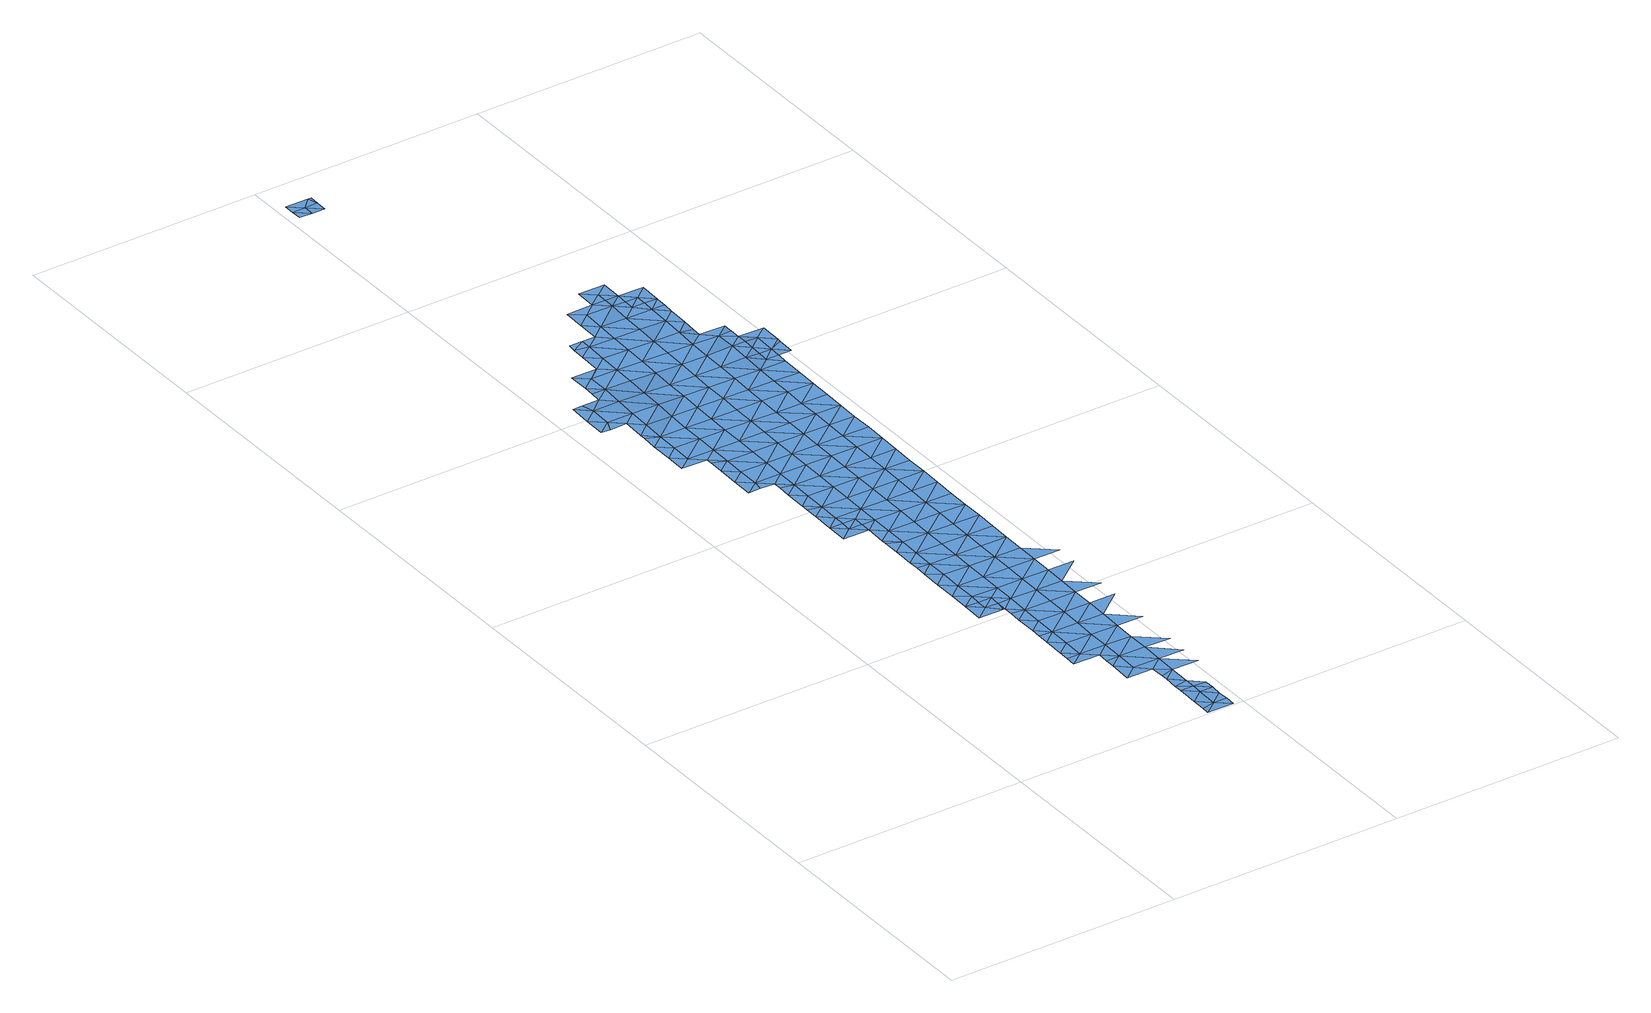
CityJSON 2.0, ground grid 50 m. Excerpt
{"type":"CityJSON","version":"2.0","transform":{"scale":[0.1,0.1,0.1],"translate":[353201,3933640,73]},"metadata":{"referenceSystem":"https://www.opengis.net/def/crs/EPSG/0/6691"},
"CityObjects":{
"waterbody1":{"type":"WaterBody","attributes":{"name":"4","class":"1140","function":"1","WaterBodyRiverFloodingRiskAttribute.description":"2","WaterBodyRiverFloodingRiskAttribute.rankOrg":"2","WaterBodyRiverFloodingRiskAttribute.adminType":"2","WaterBodyRiverFloodingRiskAttribute.scale":"L1"},"geometry":[{"type":"MultiSurface","lod":"1","boundaries":[[[0,1,2]],[[0,3,1]],[[2,4,5]],[[1,3,6]],[[2,1,4]],[[7,8,5]],[[9,10,11]],[[8,7,12]],[[13,14,15]],[[7,5,4]],[[9,16,10]],[[17,4,1]],[[18,19,6]],[[20,1,6]],[[12,21,22]],[[19,13,15]],[[18,13,19]],[[15,14,23]],[[24,25,26]],[[12,7,21]],[[27,11,28]],[[17,7,4]],[[11,10,28]],[[16,29,10]],[[28,30,27]],[[20,6,19]],[[31,26,32]],[[33,22,34]],[[35,36,31]],[[26,25,32]],[[17,1,20]],[[22,21,34]],[[23,37,15]],[[38,33,34]],[[39,27,30]],[[40,28,10]],[[41,21,7]],[[39,42,43]],[[35,31,32]],[[23,36,35]],[[40,10,29]],[[44,38,34]],[[45,38,44]],[[25,46,32]],[[19,15,37]],[[42,39,30]],[[29,45,44]],[[47,48,49]],[[50,43,42]],[[51,7,17]],[[37,23,35]],[[52,30,28]],[[53,54,55]],[[56,57,58]],[[57,59,58]],[[60,61,62]],[[40,29,44]],[[63,53,55]],[[64,50,42]],[[65,60,62]],[[66,67,56]],[[41,7,51]],[[68,50,64]],[[34,21,41]],[[69,19,37]],[[47,70,48]],[[52,42,30]],[[71,28,40]],[[20,19,72]],[[66,56,58]],[[73,49,74]],[[75,76,54]],[[64,77,68]],[[68,77,78]],[[49,48,74]],[[59,79,58]],[[53,75,54]],[[80,81,61]],[[82,37,35]],[[66,83,67]],[[72,19,69]],[[78,77,84]],[[75,85,76]],[[73,86,87]],[[80,61,60]],[[88,34,41]],[[87,86,89]],[[63,90,53]],[[17,20,91]],[[28,71,52]],[[42,92,64]],[[65,93,60]],[[44,34,94]],[[95,96,85]],[[73,74,86]],[[97,69,37]],[[98,66,58]],[[80,99,81]],[[81,99,100]],[[91,20,72]],[[51,17,91]],[[101,84,77]],[[102,84,101]],[[95,85,75]],[[100,99,70]],[[103,83,66]],[[34,88,94]],[[104,75,53]],[[92,42,52]],[[79,89,105]],[[40,44,106]],[[89,86,105]],[[107,108,48]],[[96,109,110]],[[95,109,96]],[[48,70,107]],[[111,112,90]],[[104,53,90]],[[58,79,98]],[[109,93,110]],[[111,102,112]],[[60,113,80]],[[71,40,106]],[[69,114,72]],[[115,51,91]],[[74,48,108]],[[102,101,112]],[[116,103,66]],[[44,94,106]],[[41,51,117]],[[70,99,107]],[[77,118,101]],[[106,119,71]],[[71,120,52]],[[79,105,98]],[[60,93,121]],[[122,95,75]],[[86,74,108]],[[64,92,123]],[[77,64,118]],[[80,113,99]],[[117,51,115]],[[104,90,112]],[[116,66,98]],[[120,92,52]],[[86,124,105]],[[93,109,121]],[[88,41,125]],[[64,123,118]],[[95,122,109]],[[60,121,113]],[[101,126,112]],[[99,127,107]],[[128,129,103]],[[130,115,91]],[[75,104,131]],[[125,41,117]],[[94,88,125]],[[116,128,103]],[[86,108,132]],[[128,133,129]],[[71,119,120]],[[134,123,92]],[[112,126,104]],[[75,131,122]],[[101,118,135]],[[86,132,124]],[[109,136,121]],[[98,137,116]],[[99,113,127]],[[128,138,133]],[[139,117,115]],[[140,94,125]],[[98,105,137]],[[141,92,120]],[[101,135,126]],[[106,94,142]],[[106,143,119]],[[144,145,107]],[[146,133,138]],[[137,105,124]],[[104,147,131]],[[108,145,132]],[[109,122,148]],[[121,149,113]],[[142,94,140]],[[116,150,128]],[[107,127,144]],[[108,107,145]],[[118,123,134]],[[137,150,116]],[[119,143,120]],[[92,141,134]],[[109,148,136]],[[104,126,151]],[[131,152,122]],[[153,140,125]],[[113,154,127]],[[132,155,124]],[[106,142,143]],[[150,156,128]],[[128,157,138]],[[146,138,158]],[[104,151,147]],[[122,152,148]],[[159,155,132]],[[118,134,160]],[[121,136,149]],[[135,118,161]],[[135,162,126]],[[156,157,128]],[[127,154,144]],[[163,134,141]],[[132,145,159]],[[164,142,140]],[[158,138,165]],[[118,160,161]],[[126,162,151]],[[120,143,166]],[[131,147,152]],[[141,120,163]],[[167,150,137]],[[113,149,154]],[[138,157,165]],[[148,168,136]],[[163,120,166]],[[137,124,167]],[[135,161,162]],[[169,159,145]],[[134,170,160]],[[167,124,155]],[[136,168,149]],[[151,171,147]],[[148,152,172]],[[173,174,165]],[[175,156,150]],[[176,166,143]],[[144,154,177]],[[145,144,169]],[[167,178,150]],[[173,165,157]],[[169,144,177]],[[134,163,179]],[[148,172,168]],[[160,180,161]],[[151,162,181]],[[147,182,152]],[[183,155,159]],[[168,184,149]],[[149,185,154]],[[156,175,157]],[[134,179,170]],[[161,180,162]],[[184,185,149]],[[186,174,173]],[[187,174,186]],[[187,188,189]],[[151,181,171]],[[152,182,172]],[[190,183,159]],[[175,150,178]],[[190,159,169]],[[155,191,167]],[[188,187,186]],[[157,192,173]],[[160,170,180]],[[177,154,185]],[[147,171,182]],[[183,191,155]],[[191,178,167]],[[162,193,181]],[[194,192,157]],[[192,186,173]],[[172,195,168]],[[157,175,194]],[[169,177,196]],[[168,195,184]],[[162,180,197]],[[181,198,171]],[[199,190,169]],[[172,182,200]],[[188,186,201]],[[177,185,196]],[[202,201,186]],[[162,197,193]],[[171,198,182]],[[203,199,169]],[[172,200,195]],[[203,169,196]],[[190,199,183]],[[195,204,184]],[[184,205,185]],[[178,191,206]],[[175,178,207]],[[186,192,202]],[[204,205,184]],[[181,193,198]],[[194,175,207]],[[182,208,200]],[[209,191,183]],[[178,206,207]],[[199,210,183]],[[202,211,201]],[[201,211,212]],[[194,213,192]],[[210,209,183]],[[182,198,214]],[[213,202,192]],[[200,215,195]],[[191,209,206]],[[216,194,207]],[[196,185,217]],[[212,218,219]],[[217,185,205]],[[203,196,217]],[[182,214,208]],[[195,215,204]],[[213,194,216]],[[212,211,218]],[[220,199,203]],[[206,221,207]],[[222,220,203]],[[218,223,219]],[[220,210,199]],[[200,208,215]],[[222,203,217]],[[211,202,224]],[[204,225,205]],[[226,216,207]],[[206,209,227]],[[202,213,224]],[[221,206,227]],[[228,217,205]],[[204,215,229]],[[220,230,210]],[[210,231,209]],[[232,223,218]],[[211,224,233]],[[218,211,232]],[[204,229,225]],[[226,207,221]],[[213,216,226]],[[209,231,227]],[[211,233,232]],[[226,234,213]],[[213,235,224]],[[228,205,225]],[[222,217,228]],[[236,220,222]],[[210,230,231]],[[224,235,233]],[[237,223,232]],[[238,232,233]],[[236,230,220]],[[239,222,228]],[[213,234,235]],[[227,231,240]],[[221,227,241]],[[242,238,233]],[[232,243,237]],[[226,244,234]],[[241,227,240]],[[241,245,221]],[[246,243,232]],[[222,239,236]],[[230,247,231]],[[246,232,238]],[[226,221,245]],[[233,235,242]],[[244,248,234]],[[249,235,234]],[[226,245,244]],[[240,231,250]],[[230,236,247]],[[249,234,248]],[[251,241,240]],[[252,238,242]],[[253,242,235]],[[254,251,240]],[[240,250,254]],[[253,235,249]],[[250,231,255]],[[231,247,255]],[[256,245,241]],[[257,256,241]],[[258,242,253]],[[241,251,257]],[[252,242,259]],[[260,250,255]],[[242,258,259]],[[244,245,261]],[[262,245,256]],[[261,245,262]]]}]},
"waterbody2":{"type":"WaterBody","attributes":{"name":"4","class":"1140","function":"1","WaterBodyRiverFloodingRiskAttribute.description":"2","WaterBodyRiverFloodingRiskAttribute.rankOrg":"1","WaterBodyRiverFloodingRiskAttribute.adminType":"2","WaterBodyRiverFloodingRiskAttribute.scale":"L1"},"geometry":[{"type":"MultiSurface","lod":"1","boundaries":[[[263,264,9]],[[265,264,263]],[[265,45,264]],[[265,38,45]],[[29,16,264]],[[29,264,45]],[[16,9,264]]]}]},
"waterbody3":{"type":"WaterBody","attributes":{"name":"4","class":"1140","function":"1","WaterBodyRiverFloodingRiskAttribute.description":"2","WaterBodyRiverFloodingRiskAttribute.rankOrg":"1","WaterBodyRiverFloodingRiskAttribute.adminType":"2","WaterBodyRiverFloodingRiskAttribute.scale":"L1"},"geometry":[{"type":"MultiSurface","lod":"1","boundaries":[[[24,266,267]],[[25,24,267]],[[268,25,267]],[[46,25,268]],[[269,270,271]],[[268,267,270]],[[270,267,271]],[[266,272,271]],[[273,271,272]],[[274,271,273]],[[274,269,271]],[[267,266,271]]]}]},
"waterbody4":{"type":"WaterBody","attributes":{"name":"4","class":"1140","function":"1","WaterBodyRiverFloodingRiskAttribute.description":"2","WaterBodyRiverFloodingRiskAttribute.rankOrg":"1","WaterBodyRiverFloodingRiskAttribute.adminType":"2","WaterBodyRiverFloodingRiskAttribute.scale":"L1"},"geometry":[{"type":"MultiSurface","lod":"1","boundaries":[[[63,275,90]],[[275,102,111]],[[63,55,275]],[[90,275,111]],[[275,276,102]],[[275,55,276]]]}]},
"waterbody5":{"type":"WaterBody","attributes":{"name":"4","class":"1140","function":"1","WaterBodyRiverFloodingRiskAttribute.description":"2","WaterBodyRiverFloodingRiskAttribute.rankOrg":"1","WaterBodyRiverFloodingRiskAttribute.adminType":"2","WaterBodyRiverFloodingRiskAttribute.scale":"L1"},"geometry":[{"type":"MultiSurface","lod":"1","boundaries":[[[277,278,279]],[[280,281,282]],[[283,277,284]],[[281,280,284]],[[280,283,284]],[[279,284,277]],[[281,284,285]],[[279,285,284]]]}]},
"waterbody6":{"type":"WaterBody","attributes":{"name":"4","class":"1140","function":"1","WaterBodyRiverFloodingRiskAttribute.description":"2","WaterBodyRiverFloodingRiskAttribute.rankOrg":"1","WaterBodyRiverFloodingRiskAttribute.adminType":"2","WaterBodyRiverFloodingRiskAttribute.scale":"L1"},"geometry":[{"type":"MultiSurface","lod":"1","boundaries":[[[223,237,286]],[[287,223,286]],[[288,287,286]],[[237,243,286]],[[288,286,243]]]}]},
"waterbody7":{"type":"WaterBody","attributes":{"name":"4","class":"1140","function":"1","WaterBodyRiverFloodingRiskAttribute.description":"2","WaterBodyRiverFloodingRiskAttribute.rankOrg":"1","WaterBodyRiverFloodingRiskAttribute.adminType":"2","WaterBodyRiverFloodingRiskAttribute.scale":"L1"},"geometry":[{"type":"MultiSurface","lod":"1","boundaries":[[[252,259,289]],[[290,243,289]],[[290,289,259]],[[252,289,238]],[[243,246,289]],[[238,289,246]]]}]},
"waterbody8":{"type":"WaterBody","attributes":{"name":"4","class":"1140","function":"1","WaterBodyRiverFloodingRiskAttribute.description":"2","WaterBodyRiverFloodingRiskAttribute.rankOrg":"1","WaterBodyRiverFloodingRiskAttribute.adminType":"2","WaterBodyRiverFloodingRiskAttribute.scale":"L1"},"geometry":[{"type":"MultiSurface","lod":"1","boundaries":[[[291,292,293]],[[293,292,294]],[[257,293,256]],[[251,293,257]],[[256,293,294]],[[251,291,293]],[[291,251,254]],[[260,295,291]],[[250,260,291]],[[296,291,295]],[[254,250,291]],[[292,291,296]]]}]}
},
"vertices":[
[316,306,4],[344,306,4],[316,329,4],[315,283,4],[345,352,4],[317,375,5],[372,282,4],[345,398,5],[317,400,5],[263,562,5],[292,584,5],[264,607,5],[318,422,5],[371,236,4],[370,189,3],[399,212,3],[291,561,5],[401,351,4],[371,257,4],[400,259,4],[401,305,4],[346,444,5],[318,468,5],[427,188,3],[426,96,3],[454,96,3],[426,114,3],[264,654,5],[293,630,5],[320,561,5],[293,677,5],[427,143,4],[454,119,3],[319,493,5],[347,490,5],[455,165,4],[427,156,4],[456,211,3],[319,514,5],[265,700,5],[349,583,5],[403,443,5],[294,723,5],[266,724,5],[348,537,5],[320,537,5],[482,95,3],[105,1258,5],[133,1280,5],[106,1303,5],[266,746,5],[402,397,5],[350,676,5],[241,955,5],[214,979,5],[213,932,5],[51,1489,9],[51,1443,8],[80,1466,8],[70,1442,8],[188,1140,5],[159,1164,5],[159,1118,5],[241,931,5],[295,769,5],[185,1118,5],[80,1512,10],[52,1536,10],[267,792,5],[457,258,4],[161,1257,5],[349,629,5],[457,304,4],[106,1350,5],[134,1326,5],[242,1001,5],[214,1008,5],[296,815,5],[267,828,5],[108,1442,8],[188,1186,5],[160,1210,5],[512,164,3],[72,1536,11],[267,839,5],[214,1024,5],[135,1373,5],[107,1383,6],[404,489,5],[107,1396,6],[269,931,5],[458,350,4],[351,722,5],[216,1117,5],[404,536,5],[243,1047,5],[215,1071,5],[512,210,3],[136,1465,8],[189,1233,5],[161,1244,5],[296,861,5],[268,884,5],[109,1535,12],[298,954,5],[136,1419,7],[405,582,5],[190,1279,5],[191,1325,5],[244,1093,5],[216,1099,5],[269,908,5],[297,907,5],[245,1185,5],[513,257,3],[459,396,5],[137,1511,11],[460,442,5],[352,814,5],[406,628,5],[407,675,5],[244,1139,5],[299,1046,5],[352,768,5],[192,1418,6],[460,489,5],[354,906,5],[246,1232,5],[138,1557,13],[110,1559,12],[515,349,4],[299,1000,5],[191,1372,5],[110,1580,13],[408,767,5],[353,860,5],[301,1139,5],[193,1464,8],[139,1603,12],[516,442,5],[461,535,5],[407,721,5],[462,581,5],[463,627,5],[247,1278,5],[247,1324,5],[111,1627,12],[355,999,5],[300,1092,5],[302,1185,5],[194,1510,10],[355,953,5],[356,1045,5],[517,488,5],[302,1231,5],[249,1417,6],[194,1556,12],[195,1602,12],[165,1626,12],[248,1371,5],[409,813,5],[410,859,5],[410,905,5],[464,720,5],[519,580,5],[167,1626,12],[463,674,5],[250,1463,7],[358,1138,5],[304,1323,5],[466,812,5],[412,998,5],[357,1092,5],[196,1649,13],[168,1673,13],[251,1555,10],[519,626,5],[303,1277,5],[250,1509,8],[465,766,5],[466,858,5],[411,952,5],[413,1044,5],[306,1416,6],[358,1184,5],[359,1230,5],[197,1695,14],[168,1701,14],[197,1718,14],[169,1718,14],[305,1370,5],[306,1462,7],[253,1648,12],[468,951,5],[252,1601,11],[414,1137,5],[360,1276,5],[467,904,5],[469,997,5],[361,1369,5],[414,1091,5],[226,1717,14],[253,1694,13],[361,1322,5],[415,1183,5],[416,1229,5],[307,1508,8],[308,1554,9],[470,1090,5],[363,1461,7],[362,1415,6],[254,1740,15],[226,1764,15],[309,1647,11],[469,1043,5],[471,1136,5],[309,1601,10],[417,1275,5],[255,1787,16],[227,1810,16],[418,1368,5],[364,1554,8],[417,1321,5],[283,1809,17],[310,1693,13],[472,1228,5],[365,1600,9],[364,1508,7],[473,1274,5],[472,1182,5],[419,1414,6],[420,1460,6],[312,1786,16],[311,1739,14],[366,1646,11],[367,1692,12],[475,1367,5],[312,1809,17],[340,1762,15],[474,1320,5],[420,1507,9],[421,1553,10],[367,1738,14],[341,1809,16],[394,1622,9],[422,1599,8],[340,1785,16],[476,1413,5],[394,1641,10],[394,1669,12],[449,1483,7],[449,1529,9],[368,1762,15],[395,1714,13],[449,1506,8],[476,1459,6],[450,1575,9],[450,1552,10],[396,1737,14],[396,1761,15],[477,1482,7],[451,1621,8],[450,1599,9],
[262,515,5],[291,538,5],[315,514,5],
[425,50,3],[453,73,3],[482,72,3],[481,26,3],[481,49,3],[453,27,3],[425,21,3],[424,4,3],[480,3,3],
[240,908,5],[212,885,5],
[66,2392,17],[67,2413,17],[60,2413,17],[38,2368,17],[10,2391,17],[10,2369,17],[66,2368,17],[38,2391,17],[10,2414,17],
[312,1832,17],[284,1855,17],[341,1854,17],
[368,1785,16],[397,1808,16],
[477,1506,8],[506,1528,8],[478,1552,9],[506,1574,9],[505,1482,7],[505,1518,8]
]}
